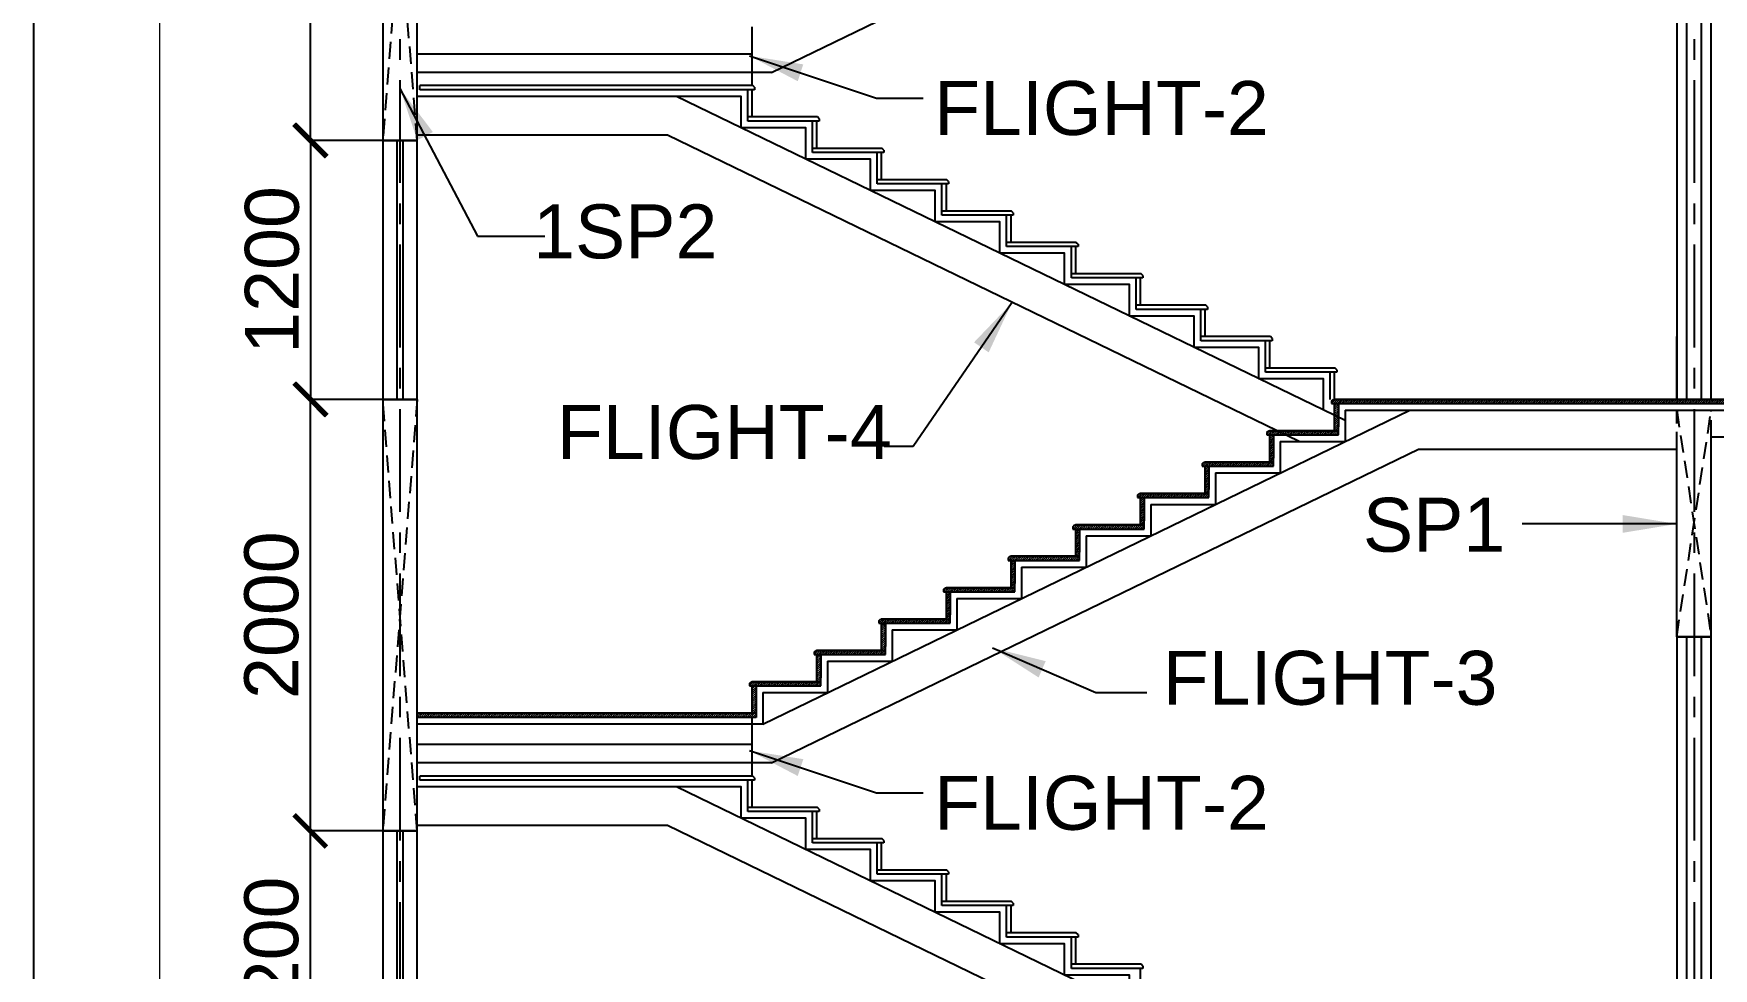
# Model space of a CAD drawing. Header units: inches. Extents: x 42351 to 118476, y -157843 to -108551.
# Drawn here: x 42351 to 50140, y -148734 to -144402 of the extents above; entities that cross this region are included whole.
import ezdxf
from ezdxf.enums import TextEntityAlignment as Align

# ---------------------------------------------------------------- set-up
doc = ezdxf.new("R2010")
doc.units = ezdxf.units.IN
doc.header["$MEASUREMENT"] = 0
for name, pattern in [('CENTER', [50.8, 31.75, -6.35, 6.35, -6.35]), ('DASHED2', [9.525, 6.35, -3.175]), ('HIDDEN2', [4.7625, 3.175, -1.5875])]:
    doc.linetypes.add(name, pattern=pattern)
for name, color, linetype in [('1', 8, 'Continuous'), ('2', 5, 'Continuous'), ('4', 4, 'Continuous'), ('AR-Column', 40, 'Continuous'), ('AR-Elevation-3', 15, 'Continuous'), ('AR-Hidden', 251, 'DASHED2'), ('AR-Staircase', 14, 'Continuous'), ('AR-Window', 9, 'Continuous'), ('ARROW', 5, 'Continuous'), ('DIM', 251, 'Continuous'), ('GRID', 8, 'CENTER'), ('STEP LINE', 6, 'Continuous')]:
    doc.layers.add(name, color=color, linetype=linetype)
for name, color, linetype, lineweight in [('HATCH', 252, 'Continuous', 9), ('JKEC COLHAT', 2, 'Continuous', 20), ('text', 4, 'Continuous', 30)]:
    doc.layers.add(name, color=color, linetype=linetype, lineweight=lineweight)
doc.styles.add('T200', font='sanss___.ttf', dxfattribs={"height": 250})
doc.styles.add('T300', font='sanss___.ttf', dxfattribs={"height": 350})
doc.dimstyles.new('T 200', dxfattribs={"dimtxt": 250, "dimasz": 150, "dimexe": 1, "dimexo": 0, "dimgap": 50, "dimtad": 1, "dimdec": 0, "dimdsep": 46, "dimtxsty": 'T200', "dimblk": 'ARCHTICK', "dimcen": 2.5, "dimdle": 1, "dimclrd": 5, "dimclre": 253, "dimclrt": 1, "dimadec": 0, "dimazin": 0, "dimtfac": 1, "dimtdec": 0, "dimtmove": 2, "dimatfit": 3, "dimfxl": 0, "dimarcsym": 0})

# ---------------------------------------------------------------- blocks, each defined once
blk = doc.blocks.new('_ARCHTICK')
at = {"color": 0, "linetype": 'ByBlock', "const_width": 0.15}
blk.add_lwpolyline([(-0.5, -0.5), (0.5, 0.5)], dxfattribs=at)
blk = doc.blocks.new('*D131')
at = {"layer": 'Defpoints', "color": 0}
for p in [(43969.8, -146097.1, 0), (43633.6, -148097.1), (43969.8, -148097.1, 0)]:
    blk.add_point(p, dxfattribs=at)
at = {"layer": 'DIM', "color": 253, "lineweight": -2}
for p, q in [((43969.8, -146097.1), (43632.6, -146097.1)), ((43969.8, -148097.1), (43632.6, -148097.1))]:
    blk.add_line(p, q, dxfattribs=at)
at = {"layer": 'DIM', "color": 5, "lineweight": -2}
blk.add_line((43633.6, -146096.1), (43633.6, -148098.1), dxfattribs=at)
at = {"layer": 'DIM', "color": 5, "lineweight": -2, "xscale": 150, "yscale": 150, "zscale": 150}
for p, rotation in [((43633.6, -146097.1), 90), ((43633.6, -148097.1), 270)]:
    blk.add_blockref('_ARCHTICK', p, dxfattribs=dict(at, rotation=rotation))
at = {"layer": 'DIM', "color": 1, "insert": (43454.8, -147097.1), "char_height": 250, "attachment_point": 5, "rotation": 90, "style": 'T200'}
blk.add_mtext('2000', dxfattribs=at)
blk = doc.blocks.new('*D132')
at = {"layer": 'Defpoints', "color": 0}
for p in [(43969.8, -142897.1, 0), (43633.6, -144897.1), (43969.8, -144897.1, 0)]:
    blk.add_point(p, dxfattribs=at)
at = {"layer": 'DIM', "color": 253, "lineweight": -2}
for p, q in [((43969.8, -142897.1), (43632.6, -142897.1)), ((43969.8, -144897.1), (43632.6, -144897.1))]:
    blk.add_line(p, q, dxfattribs=at)
at = {"layer": 'DIM', "color": 5, "lineweight": -2}
blk.add_line((43633.6, -142896.1), (43633.6, -144898.1), dxfattribs=at)
at = {"layer": 'DIM', "color": 5, "lineweight": -2, "xscale": 150, "yscale": 150, "zscale": 150}
for p, rotation in [((43633.6, -142897.1), 90), ((43633.6, -144897.1), 270)]:
    blk.add_blockref('_ARCHTICK', p, dxfattribs=dict(at, rotation=rotation))
at = {"layer": 'DIM', "color": 1, "insert": (43454.8, -143897.1), "char_height": 250, "attachment_point": 5, "rotation": 90, "style": 'T200'}
blk.add_mtext('2000', dxfattribs=at)
blk = doc.blocks.new('*D142')
at = {"layer": 'Defpoints', "color": 0}
for p in [(43969.8, -148097.1, 0), (43633.6, -149297.1), (43969.8, -149297.1, 0)]:
    blk.add_point(p, dxfattribs=at)
at = {"layer": 'DIM', "color": 253, "lineweight": -2}
for p, q in [((43969.8, -148097.1), (43632.6, -148097.1)), ((43969.8, -149297.1), (43632.6, -149297.1))]:
    blk.add_line(p, q, dxfattribs=at)
at = {"layer": 'DIM', "color": 5, "lineweight": -2}
blk.add_line((43633.6, -148096.1), (43633.6, -149298.1), dxfattribs=at)
at = {"layer": 'DIM', "color": 5, "lineweight": -2, "xscale": 150, "yscale": 150, "zscale": 150}
for p, rotation in [((43633.6, -148097.1), 90), ((43633.6, -149297.1), 270)]:
    blk.add_blockref('_ARCHTICK', p, dxfattribs=dict(at, rotation=rotation))
at = {"layer": 'DIM', "color": 1, "insert": (43454.8, -148697.1), "char_height": 250, "attachment_point": 5, "rotation": 90, "style": 'T200'}
blk.add_mtext('1200', dxfattribs=at)
blk = doc.blocks.new('*D143')
at = {"layer": 'Defpoints', "color": 0}
for p in [(43636.4, -144897.1), (43969.8, -144897.1, 0), (43969.8, -146097.1, 0)]:
    blk.add_point(p, dxfattribs=at)
at = {"layer": 'DIM', "color": 253, "lineweight": -2}
for p, q in [((43969.8, -144897.1), (43635.4, -144897.1)), ((43969.8, -146097.1), (43635.4, -146097.1))]:
    blk.add_line(p, q, dxfattribs=at)
at = {"layer": 'DIM', "color": 5, "lineweight": -2}
blk.add_line((43636.4, -146098.1), (43636.4, -144896.1), dxfattribs=at)
at = {"layer": 'DIM', "color": 5, "lineweight": -2, "xscale": 150, "yscale": 150, "zscale": 150}
for p, rotation in [((43636.4, -144897.1), 90), ((43636.4, -146097.1), 270)]:
    blk.add_blockref('_ARCHTICK', p, dxfattribs=dict(at, rotation=rotation))
at = {"layer": 'DIM', "color": 1, "insert": (43457.6, -145497.1), "char_height": 250, "attachment_point": 5, "rotation": 90, "style": 'T200'}
blk.add_mtext('1200', dxfattribs=at)

msp = doc.modelspace()

# ---------------------------------------------------------------- hatches: boundary and pattern name
at = {"layer": 'HATCH'}
h = msp.add_hatch(dxfattribs=at)
h.set_pattern_fill('ANSI31', color=8, scale=50, angle=180, style=0)
h.set_pattern_definition([(45, (40761.357, -145910.4374), (-4.4194174, 4.4194174), [])])
h.paths.add_polyline_path([(48081.8, -146261.6), (48400.8, -146261.6), (48400.8, -146242.6), (48081.8, -146242.6)])
h.paths.add_polyline_path([(48381.8, -146242.6), (48400.8, -146242.6), (48400.8, -146223.6), (48400.8, -146097.1), (48400.8, -146097.1), (48381.8, -146097.1), (48381.8, -146242.6)])
h.paths.add_polyline_path([(48069.8, -146250.6), (48069.8, -146261.6), (48081.8, -146261.6), (48081.8, -146242.6), (48077.8, -146242.6)])
h = msp.add_hatch(dxfattribs=at)
h.set_pattern_fill('ANSI31', color=8, scale=50, angle=180, style=0)
h.set_pattern_definition([(45, (40761.357, -145910.4374), (-4.4194174, 4.4194174), [])])
h.paths.add_polyline_path([(48369.8, -146116.1), (48369.8, -146105.1), (48377.8, -146097.1), (48381.8, -146097.1), (48381.8, -146116.1)])
h = msp.add_hatch(dxfattribs=at)
h.set_pattern_fill('ANSI31', color=8, scale=50, angle=180, style=0)
h.set_pattern_definition([(45, (40761.3585, -145910.4374), (-4.4194174, 4.4194174), [])])
h.paths.add_polyline_path([(48400.9, -146116.1), (51037.3, -146116.1), (51037.3, -146097.1), (48400.9, -146097.1)])
h = msp.add_hatch(dxfattribs=at)
h.set_pattern_fill('ANSI31', color=8, scale=50, angle=180, style=0)
h.set_pattern_definition([(45, (40361.357, -146055.892), (-4.4194174, 4.4194174), [])])
h.paths.add_polyline_path([(47781.8, -146407), (48100.8, -146407), (48100.8, -146388), (47781.8, -146388)])
h.paths.add_polyline_path([(47769.8, -146396), (47769.8, -146407), (47781.8, -146407), (47781.8, -146388), (47777.8, -146388)])
h.paths.add_polyline_path([(48100.8, -146261.6), (48081.8, -146261.6), (48081.8, -146388), (48100.8, -146388), (48100.8, -146369)])
h = msp.add_hatch(dxfattribs=at)
h.set_pattern_fill('ANSI31', color=8, scale=50, angle=180, style=0)
h.set_pattern_definition([(45, (40061.357, -146201.3465), (-4.4194174, 4.4194174), [])])
h.paths.add_polyline_path([(47481.8, -146552.5), (47800.8, -146552.5), (47800.8, -146533.5), (47481.8, -146533.5)])
h.paths.add_polyline_path([(47469.8, -146541.5), (47469.8, -146552.5), (47481.8, -146552.5), (47481.8, -146533.5), (47477.8, -146533.5)])
h.paths.add_polyline_path([(47800.8, -146407), (47781.8, -146407), (47781.8, -146533.5), (47800.8, -146533.5), (47800.8, -146514.5)])
h = msp.add_hatch(dxfattribs=at)
h.set_pattern_fill('ANSI31', color=8, scale=50, angle=180, style=0)
h.set_pattern_definition([(45, (39761.357, -146346.801), (-4.4194174, 4.4194174), [])])
h.paths.add_polyline_path([(47181.8, -146698), (47500.8, -146698), (47500.8, -146679), (47181.8, -146679)])
h.paths.add_polyline_path([(47169.8, -146687), (47169.8, -146698), (47181.8, -146698), (47181.8, -146679), (47177.8, -146679)])
h.paths.add_polyline_path([(47500.8, -146552.5), (47481.8, -146552.5), (47481.8, -146679), (47500.8, -146679), (47500.8, -146660)])
h = msp.add_hatch(dxfattribs=at)
h.set_pattern_fill('ANSI31', color=8, scale=50, angle=180, style=0)
h.set_pattern_definition([(45, (39461.357, -146492.2555), (-4.4194174, 4.4194174), [])])
h.paths.add_polyline_path([(46881.8, -146843.4), (47200.8, -146843.4), (47200.8, -146824.4), (46881.8, -146824.4)])
h.paths.add_polyline_path([(46869.8, -146832.4), (46869.8, -146843.4), (46881.8, -146843.4), (46881.8, -146824.4), (46877.8, -146824.4)])
h.paths.add_polyline_path([(47200.8, -146698), (47181.8, -146698), (47181.8, -146824.4), (47200.8, -146824.4), (47200.8, -146805.4)])
h = msp.add_hatch(dxfattribs=at)
h.set_pattern_fill('ANSI31', color=8, scale=50, angle=180, style=0)
h.set_pattern_definition([(45, (39161.357, -146637.71), (-4.4194174, 4.4194174), [])])
h.paths.add_polyline_path([(46581.8, -146988.9), (46900.8, -146988.9), (46900.8, -146969.9), (46581.8, -146969.9)])
h.paths.add_polyline_path([(46569.8, -146977.9), (46569.8, -146988.9), (46581.8, -146988.9), (46581.8, -146969.9), (46577.8, -146969.9)])
h.paths.add_polyline_path([(46900.8, -146843.4), (46881.8, -146843.4), (46881.8, -146969.9), (46900.8, -146969.9), (46900.8, -146950.9)])
h = msp.add_hatch(dxfattribs=at)
h.set_pattern_fill('ANSI31', color=8, scale=50, angle=180, style=0)
h.set_pattern_definition([(45, (38861.357, -146783.1646), (-4.4194174, 4.4194174), [])])
h.paths.add_polyline_path([(46281.8, -147134.3), (46600.8, -147134.3), (46600.8, -147115.3), (46281.8, -147115.3)])
h.paths.add_polyline_path([(46269.8, -147123.3), (46269.8, -147134.3), (46281.8, -147134.3), (46281.8, -147115.3), (46277.8, -147115.3)])
h.paths.add_polyline_path([(46600.8, -146988.9), (46581.8, -146988.9), (46581.8, -147115.3), (46600.8, -147115.3), (46600.8, -147096.3)])
h = msp.add_hatch(dxfattribs=at)
h.set_pattern_fill('ANSI31', color=8, scale=50, angle=180, style=0)
h.set_pattern_definition([(45, (38561.357, -146928.619), (-4.4194174, 4.4194174), [])])
h.paths.add_polyline_path([(45981.8, -147279.8), (46300.8, -147279.8), (46300.8, -147260.8), (45981.8, -147260.8)])
h.paths.add_polyline_path([(45969.8, -147268.8), (45969.8, -147279.8), (45981.8, -147279.8), (45981.8, -147260.8), (45977.8, -147260.8)])
h.paths.add_polyline_path([(46300.8, -147134.3), (46281.8, -147134.3), (46281.8, -147260.8), (46300.8, -147260.8), (46300.8, -147241.8)])
h = msp.add_hatch(dxfattribs=at)
h.set_pattern_fill('ANSI31', color=8, scale=50, angle=180, style=0)
h.set_pattern_definition([(45, (38261.357, -147074.074), (-4.4194174, 4.4194174), [])])
h.paths.add_polyline_path([(45681.8, -147425.2), (46000.8, -147425.2), (46000.8, -147406.2), (45681.8, -147406.2)])
h.paths.add_polyline_path([(45669.8, -147414.2), (45669.8, -147425.2), (45681.8, -147425.2), (45681.8, -147406.2), (45677.8, -147406.2)])
h.paths.add_polyline_path([(46000.8, -147279.8), (45981.8, -147279.8), (45981.8, -147406.2), (46000.8, -147406.2), (46000.8, -147387.2)])
h = msp.add_hatch(dxfattribs=at)
h.set_pattern_fill('ANSI31', color=8, scale=50, angle=180, style=0)
h.set_pattern_definition([(45, (38261.357, -147074.074), (-4.4194174, 4.4194174), [])])
h.paths.add_polyline_path([(45681.8, -147551.7), (45700.8, -147551.7), (45700.8, -147425.2), (45681.8, -147425.2)])
h = msp.add_hatch(dxfattribs=at)
h.set_pattern_fill('ANSI31', color=8, scale=50, angle=180, style=0)
h.set_pattern_definition([(45, (38261.357, -147074.074), (-4.4194174, 4.4194174), [])])
h.paths.add_polyline_path([(44129.8, -147551.7), (45700.8, -147551.7), (45700.8, -147570.7), (44129.8, -147570.7)])

# ---------------------------------------------------------------- linework, layer by layer
at = {"layer": '1', "linetype": 'HIDDEN2', "ltscale": 25}
for p, q in [((44129.8, -144897.1, 0), (43969.8, -142897.1, 0)), ((44129.8, -142897.1, 0), (43969.8, -144897.1, 0)), ((44129.8, -144581.7, 0), (44129.8, -144401.7, 0)), ((44129.8, -144872.6, 0), (44129.8, -144692.6, 0)), ((44129.8, -148097.1, 0), (43969.8, -146097.1, 0)), ((44129.8, -146097.1, 0), (43969.8, -148097.1, 0)), ((49969.8, -146327.1), (49969.8, -146147.1)), ((49969.8, -146147.1), (50129.8, -147197.1)), ((49969.8, -147197.1), (50129.8, -146147.1)), ((50129.8, -146272.1), (50129.8, -146147.1)), ((44129.8, -147781.7), (44129.8, -147601.7)), ((44129.8, -148072.6), (44129.8, -147892.6))]:
    msp.add_line(p, q, dxfattribs=at)
at = {"layer": '2', "ltscale": 0.002}
for p, q in [((45681.8, -144370.7), (45681.8, -144642.6)), ((45681.8, -144497.1), (44129.8, -144497.1, 0)), ((45681.8, -147570.7), (45681.8, -147842.6)), ((45681.8, -147697.1), (44129.8, -147697.1))]:
    msp.add_line(p, q, dxfattribs=at)
at = {"layer": '4'}
for p, q in [((45773.1, -144581.7), (48773.1, -143127.1)), ((45773.1, -144581.7), (44129.8, -144581.7, 0)), ((44129.8, -144692.6, 0), (44129.8, -144581.7, 0)), ((45331.8, -144692.6), (44129.8, -144692.6, 0)), ((48431.8, -146195.6), (45331.8, -144692.6)), ((45290.4, -144872.6, 0), (44129.8, -144872.6, 0)), ((44129.8, -144897.1, 0), (44129.8, -144872.6, 0)), ((48219.2, -146292.6), (45290.4, -144872.6)), ((45731.8, -147601.7), (48731.8, -146147.1)), ((48731.8, -146147.1), (51037.3, -146147.1)), ((45773.1, -147781.7), (48773.1, -146327.1)), ((48773.1, -146327.1), (49969.8, -146327.1)), ((49969.8, -147197.1), (49969.8, -146327.1)), ((50129.8, -147197.1, 0), (50129.8, -146271.3, 0)), ((50129.8, -146271.3), (51037.3, -146271.3)), ((49969.8, -147197.1), (50129.8, -147197.1)), ((49969.8, -147197.1), (50129.8, -147197.1, 0)), ((45731.8, -147601.7), (44129.8, -147601.7)), ((44129.8, -147892.6, 0), (44129.8, -147781.7, 0)), ((45773.1, -147781.7), (44129.8, -147781.7)), ((45331.8, -147892.6), (44129.8, -147892.6)), ((48331.8, -149347.1), (45331.8, -147892.6)), ((44129.8, -148097.1, 0), (44129.8, -148072.6, 0)), ((45290.4, -148072.6), (44129.8, -148072.6)), ((48019.5, -149395.8), (45290.4, -148072.6))]:
    msp.add_line(p, q, dxfattribs=at)
at = {"layer": '4', "elevation": 0}
for points in [[(43969.8, -144897.1), (44129.8, -144897.1), (44129.8, -142897.1), (43969.8, -142897.1)], [(43969.8, -148097.1), (44129.8, -148097.1), (44129.8, -146097.1), (43969.8, -146097.1)]]:
    msp.add_lwpolyline(points, close=True, dxfattribs=at)
at = {"layer": 'AR-Column'}
for p, q in [((43969.8, -144897.1, 0), (44129.8, -144897.1, 0)), ((44009.8, -144897.1, 0), (44129.8, -144897.1, 0)), ((43969.8, -148097.1, 0), (44129.8, -148097.1, 0)), ((44009.8, -148097.1, 0), (44129.8, -148097.1))]:
    msp.add_line(p, q, dxfattribs=at)
at = {"layer": 'AR-Elevation-3', "color": 8}
for p, q in [((44141.7, -144661.6, 0), (44141.7, -144642.6, 0)), ((45685.8, -144642.6), (44141.8, -144642.6, 0)), ((45681.8, -144661.6), (44141.8, -144661.6, 0)), ((45581.8, -144642.6), (45562.6, -144642.6)), ((45581.8, -144642.6), (45562.6, -144642.6)), ((45581.8, -144661.6), (45562.6, -144661.6)), ((45681.8, -144642.6), (45631.8, -144642.6)), ((45685.8, -144642.6), (45631.8, -144642.6)), ((45685.8, -144642.6), (45631.8, -144642.6)), ((45693.8, -144661.6), (45631.8, -144661.6)), ((45662.8, -144788), (45662.8, -144661.6)), ((45681.8, -144661.6), (45681.8, -144788)), ((45693.8, -144650.6), (45685.8, -144642.6)), ((45693.8, -144650.6), (45693.8, -144661.6)), ((45985.8, -144788), (45662.8, -144788)), ((45662.8, -144807), (45662.8, -144788)), ((45985.8, -144788), (45681.8, -144788)), ((45981.8, -144788), (45862.6, -144788)), ((45985.8, -144788), (45862.6, -144788)), ((45993.8, -144796), (45985.8, -144788)), ((45981.8, -144807), (45662.8, -144807)), ((45993.8, -144807), (45862.6, -144807)), ((45962.8, -144933.5), (45962.8, -144807)), ((45981.8, -144807), (45981.8, -144933.5)), ((45993.8, -144796), (45993.8, -144807)), ((46285.8, -144933.5), (45962.8, -144933.5)), ((45962.8, -144952.5), (45962.8, -144933.5)), ((46285.8, -144933.5), (45981.8, -144933.5)), ((46285.8, -144933.5), (46162.6, -144933.5)), ((46281.8, -144933.5), (46162.6, -144933.5)), ((46293.8, -144941.5), (46285.8, -144933.5)), ((46293.8, -144941.5), (46293.8, -144952.5)), ((46281.8, -144952.5), (45962.8, -144952.5)), ((46293.8, -144952.5), (46162.6, -144952.5)), ((46262.8, -145079), (46262.8, -144952.5)), ((46281.8, -144952.5), (46281.8, -145079)), ((46402.6, -145079), (46262.8, -145079)), ((46262.8, -145098), (46262.8, -145079)), ((46593.8, -145098), (46262.8, -145098)), ((46585.8, -145079), (46281.8, -145079)), ((46585.8, -145079), (46452.6, -145079)), ((46585.8, -145079), (46452.6, -145079)), ((46581.8, -145098), (46452.6, -145098)), ((46581.8, -145079), (46462.6, -145079)), ((46562.8, -145224.4), (46562.8, -145098)), ((46581.8, -145098), (46581.8, -145224.4)), ((46593.8, -145087), (46585.8, -145079)), ((46593.8, -145087), (46593.8, -145098)), ((46885.8, -145224.4), (46562.8, -145224.4)), ((46562.8, -145243.4), (46562.8, -145224.4)), ((46881.8, -145243.4), (46562.8, -145243.4)), ((46885.8, -145224.4), (46581.8, -145224.4)), ((46881.8, -145224.4), (46762.6, -145224.4)), ((46885.8, -145224.4), (46762.6, -145224.4)), ((46893.8, -145243.4), (46762.6, -145243.4)), ((46862.8, -145369.9), (46862.8, -145243.4)), ((46881.8, -145243.4), (46881.8, -145369.9)), ((46893.8, -145232.4), (46885.8, -145224.4)), ((46893.8, -145232.4), (46893.8, -145243.4)), ((46862.8, -145388.9), (46862.8, -145369.9)), ((47185.8, -145369.9), (46862.8, -145369.9)), ((47181.8, -145388.9), (46862.8, -145388.9)), ((47185.8, -145369.9), (46881.8, -145369.9)), ((47181.8, -145369.9), (47062.6, -145369.9)), ((47185.8, -145369.9), (47062.6, -145369.9)), ((47193.8, -145388.9), (47062.6, -145388.9)), ((47162.8, -145515.3), (47162.8, -145388.9)), ((47181.8, -145388.9), (47181.8, -145515.3)), ((47193.8, -145377.9), (47185.8, -145369.9)), ((47193.8, -145377.9), (47193.8, -145388.9)), ((47485.8, -145515.3), (47162.8, -145515.3)), ((47162.8, -145534.3), (47162.8, -145515.3)), ((47481.8, -145534.3), (47162.8, -145534.3)), ((47485.8, -145515.3), (47181.8, -145515.3)), ((47481.8, -145515.3), (47362.6, -145515.3)), ((47485.8, -145515.3), (47362.6, -145515.3)), ((47493.8, -145534.3), (47362.6, -145534.3)), ((47462.8, -145660.8), (47462.8, -145534.3)), ((47481.8, -145534.3), (47481.8, -145660.8)), ((47493.8, -145523.3), (47485.8, -145515.3)), ((47493.8, -145523.3), (47493.8, -145534.3)), ((47785.8, -145660.8), (47462.8, -145660.8)), ((47462.8, -145679.8), (47462.8, -145660.8)), ((47781.8, -145679.8), (47462.8, -145679.8)), ((47785.8, -145660.8), (47481.8, -145660.8)), ((47781.8, -145660.8), (47662.6, -145660.8)), ((47785.8, -145660.8), (47662.6, -145660.8)), ((47793.8, -145679.8), (47662.6, -145679.8)), ((47762.8, -145806.2), (47762.8, -145679.8)), ((47781.8, -145679.8), (47781.8, -145806.2)), ((47793.8, -145668.8), (47785.8, -145660.8)), ((47793.8, -145668.8), (47793.8, -145679.8)), ((48085.8, -145806.2), (47762.8, -145806.2)), ((47762.8, -145825.2), (47762.8, -145806.2)), ((48081.8, -145825.2), (47762.8, -145825.2)), ((48085.8, -145806.2), (47781.8, -145806.2)), ((48085.8, -145806.2), (47962.6, -145806.2)), ((48081.8, -145806.2), (47962.6, -145806.2)), ((48093.8, -145825.2), (47962.6, -145825.2)), ((48062.8, -145951.7), (48062.8, -145825.2)), ((48081.8, -145825.2), (48081.8, -145951.7)), ((48093.8, -145814.2), (48085.8, -145806.2)), ((48093.8, -145814.2), (48093.8, -145825.2)), ((49969.8, -146097.1, 0), (49969.8, -145806.2, 0)), ((48385.8, -145951.7), (48062.8, -145951.7)), ((48062.8, -145970.7), (48062.8, -145951.7)), ((48240.7, -145951.7), (48081.8, -145951.7)), ((48252.8, -145951.7), (48252.8, -145951.7)), ((48252.8, -145951.7), (48252.8, -145951.7)), ((48381.8, -145951.7), (48285.4, -145951.7)), ((48385.8, -145951.7), (48285.4, -145951.7)), ((48385.8, -145951.7), (48285.4, -145951.7)), ((48393.8, -145959.7), (48385.8, -145951.7)), ((48393.8, -145970.7), (48062.8, -145970.7)), ((48362.8, -146097.1), (48362.8, -145970.7)), ((48381.8, -145970.7), (48381.8, -146097.1)), ((48393.8, -145959.7), (48393.8, -145970.7)), ((45681.8, -147570.7), (44141.8, -147570.7)), ((45685.8, -147842.6), (44141.8, -147842.6)), ((44141.8, -147861.6), (44141.8, -147842.6)), ((45693.8, -147861.6), (44141.8, -147861.6)), ((45662.8, -147988), (45662.8, -147861.6)), ((45681.8, -147861.6), (45681.8, -147988)), ((45693.8, -147850.6), (45685.8, -147842.6)), ((45693.8, -147850.6), (45693.8, -147861.6)), ((45985.8, -147988), (45662.8, -147988)), ((45662.8, -148007), (45662.8, -147988)), ((45981.8, -148007), (45662.8, -148007)), ((45985.8, -147988), (45681.8, -147988)), ((45985.8, -147988), (45862.6, -147988)), ((45981.8, -147988), (45862.6, -147988)), ((45993.8, -148007), (45862.6, -148007)), ((45962.8, -148133.5), (45962.8, -148007)), ((45981.8, -148007), (45981.8, -148133.5)), ((45993.8, -147996), (45985.8, -147988)), ((45993.8, -147996), (45993.8, -148007)), ((46285.8, -148133.5), (45962.8, -148133.5)), ((45962.8, -148152.5), (45962.8, -148133.5)), ((46285.8, -148133.5), (45981.8, -148133.5)), ((46281.8, -148133.5), (46162.6, -148133.5)), ((46285.8, -148133.5), (46162.6, -148133.5)), ((46293.8, -148141.5), (46285.8, -148133.5)), ((46281.8, -148152.5), (45962.8, -148152.5)), ((46293.8, -148152.5), (46162.6, -148152.5)), ((46262.8, -148279), (46262.8, -148152.5)), ((46281.8, -148152.5), (46281.8, -148279)), ((46293.8, -148141.5), (46293.8, -148152.5)), ((46402.6, -148279), (46262.8, -148279)), ((46262.8, -148298), (46262.8, -148279)), ((46585.8, -148279), (46281.8, -148279)), ((46585.8, -148279), (46452.6, -148279)), ((46585.8, -148279), (46462.6, -148279)), ((46581.8, -148279), (46462.6, -148279)), ((46593.8, -148287), (46585.8, -148279)), ((46593.8, -148287), (46593.8, -148298)), ((46581.8, -148298), (46262.8, -148298)), ((46593.8, -148298), (46462.6, -148298)), ((46562.8, -148424.4), (46562.8, -148298)), ((46581.8, -148298), (46581.8, -148424.4)), ((46562.8, -148443.4), (46562.8, -148424.4)), ((46885.8, -148424.4), (46562.8, -148424.4)), ((46881.8, -148443.4), (46562.8, -148443.4)), ((46885.8, -148424.4), (46581.8, -148424.4)), ((46881.8, -148424.4), (46762.6, -148424.4)), ((46885.8, -148424.4), (46762.6, -148424.4)), ((46893.8, -148443.4), (46762.6, -148443.4)), ((46862.8, -148569.9), (46862.8, -148443.4)), ((46881.8, -148443.4), (46881.8, -148569.9)), ((46893.8, -148432.4), (46885.8, -148424.4)), ((46893.8, -148432.4), (46893.8, -148443.4)), ((47185.8, -148569.9), (46862.8, -148569.9)), ((46862.8, -148588.9), (46862.8, -148569.9)), ((47181.8, -148588.9), (46862.8, -148588.9)), ((47185.8, -148569.9), (46881.8, -148569.9)), ((47181.8, -148569.9), (47062.6, -148569.9)), ((47185.8, -148569.9), (47062.6, -148569.9)), ((47193.8, -148588.9), (47062.6, -148588.9)), ((47162.8, -148715.3), (47162.8, -148588.9)), ((47181.8, -148588.9), (47181.8, -148715.3)), ((47193.8, -148577.9), (47185.8, -148569.9)), ((47193.8, -148577.9), (47193.8, -148588.9)), ((47485.8, -148715.3), (47162.8, -148715.3)), ((47162.8, -148734.3), (47162.8, -148715.3)), ((47493.8, -148734.3), (47162.8, -148734.3)), ((47302.6, -148715.3), (47181.8, -148715.3)), ((47485.8, -148715.3), (47352.6, -148715.3)), ((47481.8, -148734.3), (47352.6, -148734.3)), ((47481.8, -148715.3), (47362.6, -148715.3)), ((47485.8, -148715.3), (47362.6, -148715.3)), ((47481.8, -148734.3), (47481.8, -148860.8)), ((47493.8, -148723.3), (47485.8, -148715.3)), ((47493.8, -148723.3), (47493.8, -148734.3))]:
    msp.add_line(p, q, dxfattribs=at)
at = {"layer": 'AR-Hidden', "ltscale": 0.002}
for p, q in [((45581.8, -144642.6), (44160.8, -144642.6, 0)), ((45581.8, -147842.6), (44160.8, -147842.6))]:
    msp.add_line(p, q, dxfattribs=at)
at = {"layer": 'AR-Staircase', "color": 8}
for p, q in [((48369.8, -146105.1), (48377.8, -146097.1)), ((48369.8, -146105.1), (48369.8, -146116.1)), ((48377.8, -146097.1), (51037.3, -146097.1)), ((51037.3, -146097.1), (48381.8, -146097.1)), ((48369.8, -146116.1), (51037.3, -146116.1)), ((48381.8, -146116.1), (48381.8, -146242.6)), ((48400.8, -146116.1), (48400.8, -146223.6)), ((48069.8, -146250.6), (48077.8, -146242.6)), ((48069.8, -146250.6), (48069.8, -146261.6)), ((48069.8, -146261.6), (48400.8, -146261.6)), ((48077.8, -146242.6), (48400.8, -146242.6)), ((48381.8, -146242.6), (48081.8, -146242.6)), ((48081.8, -146261.6), (48081.8, -146388)), ((48100.8, -146261.6), (48100.8, -146369)), ((48400.8, -146242.6), (48391.8, -146242.6)), ((48400.8, -146242.6), (48400.8, -146223.6)), ((48400.8, -146261.6), (48400.8, -146242.6)), ((48400.8, -146261.6), (48400.8, -146242.6)), ((47769.8, -146396), (47777.8, -146388)), ((47769.8, -146396), (47769.8, -146407)), ((47769.8, -146407), (48100.8, -146407)), ((47777.8, -146388), (48100.8, -146388)), ((48081.8, -146388), (47781.8, -146388)), ((47781.8, -146407), (47781.8, -146533.5)), ((47800.8, -146407), (47800.8, -146514.5)), ((48100.8, -146388), (48091.8, -146388)), ((48100.8, -146388), (48100.8, -146369)), ((48100.8, -146407), (48100.8, -146388)), ((48100.8, -146407), (48100.8, -146388)), ((47469.8, -146541.5), (47477.8, -146533.5)), ((47469.8, -146541.5), (47469.8, -146552.5)), ((47469.8, -146552.5), (47800.8, -146552.5)), ((47477.8, -146533.5), (47800.8, -146533.5)), ((47781.8, -146533.5), (47481.8, -146533.5)), ((47481.8, -146552.5), (47481.8, -146679)), ((47500.8, -146552.5), (47500.8, -146660)), ((47800.8, -146533.5), (47791.8, -146533.5)), ((47800.8, -146533.5), (47800.8, -146514.5)), ((47800.8, -146552.5), (47800.8, -146533.5)), ((47800.8, -146552.5), (47800.8, -146533.5)), ((47169.8, -146687), (47177.8, -146679)), ((47169.8, -146687), (47169.8, -146698)), ((47169.8, -146698), (47500.8, -146698)), ((47177.8, -146679), (47500.8, -146679)), ((47481.8, -146679), (47181.8, -146679)), ((47181.8, -146698), (47181.8, -146824.4)), ((47200.8, -146698), (47200.8, -146805.4)), ((47500.8, -146679), (47491.8, -146679)), ((47500.8, -146679), (47500.8, -146660)), ((47500.8, -146698), (47500.8, -146679)), ((47500.8, -146698), (47500.8, -146679)), ((47200.8, -146824.4), (47200.8, -146805.4)), ((46869.8, -146832.4), (46877.8, -146824.4)), ((46869.8, -146832.4), (46869.8, -146843.4)), ((46869.8, -146843.4), (47200.8, -146843.4)), ((46877.8, -146824.4), (47200.8, -146824.4)), ((47181.8, -146824.4), (46881.8, -146824.4)), ((46881.8, -146843.4), (46881.8, -146969.9)), ((46900.8, -146843.4), (46900.8, -146950.9)), ((47200.8, -146824.4), (47191.8, -146824.4)), ((47200.8, -146843.4), (47200.8, -146824.4)), ((47200.8, -146843.4), (47200.8, -146824.4)), ((46900.8, -146969.9), (46900.8, -146950.9)), ((46569.8, -146977.9), (46577.8, -146969.9)), ((46569.8, -146977.9), (46569.8, -146988.9)), ((46569.8, -146988.9), (46900.8, -146988.9)), ((46577.8, -146969.9), (46900.8, -146969.9)), ((46881.8, -146969.9), (46581.8, -146969.9)), ((46581.8, -146988.9), (46581.8, -147115.3)), ((46600.8, -146988.9), (46600.8, -147096.3)), ((46900.8, -146969.9), (46891.8, -146969.9)), ((46900.8, -146988.9), (46900.8, -146969.9)), ((46900.8, -146988.9), (46900.8, -146969.9)), ((46269.8, -147123.3), (46277.8, -147115.3)), ((46269.8, -147123.3), (46269.8, -147134.3)), ((46277.8, -147115.3), (46600.8, -147115.3)), ((46581.8, -147115.3), (46281.8, -147115.3)), ((46600.8, -147115.3), (46591.8, -147115.3)), ((46600.8, -147115.3), (46600.8, -147096.3)), ((46600.8, -147134.3), (46600.8, -147115.3)), ((46600.8, -147134.3), (46600.8, -147115.3)), ((46269.8, -147134.3), (46600.8, -147134.3)), ((46281.8, -147134.3), (46281.8, -147260.8)), ((46300.8, -147134.3), (46300.8, -147241.8)), ((45969.8, -147268.8), (45977.8, -147260.8)), ((45969.8, -147268.8), (45969.8, -147279.8)), ((45969.8, -147279.8), (46300.8, -147279.8)), ((45977.8, -147260.8), (46300.8, -147260.8)), ((46281.8, -147260.8), (45981.8, -147260.8)), ((45981.8, -147279.8), (45981.8, -147406.2)), ((46000.8, -147279.8), (46000.8, -147387.2)), ((46300.8, -147260.8), (46291.8, -147260.8)), ((46300.8, -147260.8), (46300.8, -147241.8)), ((46300.8, -147279.8), (46300.8, -147260.8)), ((46300.8, -147279.8), (46300.8, -147260.8)), ((45669.8, -147414.2), (45677.8, -147406.2)), ((45669.8, -147414.2), (45669.8, -147425.2)), ((45669.8, -147425.2), (46000.8, -147425.2)), ((45677.8, -147406.2), (46000.8, -147406.2)), ((45981.8, -147406.2), (45681.8, -147406.2)), ((45681.8, -147425.2), (45681.8, -147551.7)), ((45700.8, -147425.2), (45700.8, -147570.7)), ((46000.8, -147406.2), (45991.8, -147406.2)), ((46000.8, -147406.2), (46000.8, -147387.2)), ((46000.8, -147425.2), (46000.8, -147406.2)), ((46000.8, -147425.2), (46000.8, -147406.2)), ((45700.8, -147551.7), (44129.8, -147551.7)), ((45700.8, -147570.7), (44129.8, -147570.7))]:
    msp.add_line(p, q, dxfattribs=at)
at = {"layer": 'AR-Window', "color": 5}
for p, q in [((43969.8, -144897.1, 0), (43969.8, -145197.1, 0)), ((43969.8, -148097.1, 0), (43969.8, -148397.1, 0))]:
    msp.add_line(p, q, dxfattribs=at)
at = {"layer": 'AR-Window', "color": 5, "ltscale": 0.5, "elevation": 0}
for points in [[(49969.8, -146097.1), (50129.8, -146097.1), (50129.8, -143997.1), (49969.8, -143997.1)], [(50017, -143997.1), (50082.6, -143997.1), (50082.6, -146097.1), (50017, -146097.1)], [(43969.8, -146097.1), (44129.8, -146097.1), (44129.8, -144897.1), (43969.8, -144897.1)], [(44037.2, -144897.1), (44062.8, -144897.1), (44062.8, -146097.1), (44037.2, -146097.1)], [(43969.8, -149297.1), (44129.8, -149297.1), (44129.8, -148097.1), (43969.8, -148097.1)], [(44037.2, -148097.1), (44062.8, -148097.1), (44062.8, -149297.1), (44037.2, -149297.1)]]:
    msp.add_lwpolyline(points, close=True, dxfattribs=at)
at = {"layer": 'AR-Window', "color": 5, "ltscale": 0.5}
for points in [[(49969.8, -149297.1), (50129.8, -149297.1), (50129.8, -147197.1), (49969.8, -147197.1)], [(50017, -147197.1), (50082.6, -147197.1), (50082.6, -149297.1), (50017, -149297.1)]]:
    msp.add_lwpolyline(points, close=True, dxfattribs=at)
at = {"layer": 'Defpoints', "ltscale": 0.2}
msp.add_lwpolyline([(42351.3, -157843.2), (113517.9, -157843.2), (113517.9, -108551.5), (42351.3, -108551.5)], close=True, dxfattribs=at)
at = {"layer": 'GRID', "ltscale": 15}
for p, q in [((44049.8, -110327.8), (44049.8, -152497.1)), ((50049.8, -110327.8), (50049.8, -152497.1))]:
    msp.add_line(p, q, dxfattribs=at)
at = {"layer": 'JKEC COLHAT', "ltscale": 0.2}
msp.add_lwpolyline([(42934.6, -157259.8), (112934.6, -157259.8), (112934.6, -109134.8), (42934.6, -109134.8)], close=True, dxfattribs=at)
at = {"layer": 'STEP LINE'}
for p, q in [((48431.8, -146147.1), (48431.8, -146292.6)), ((48431.8, -146147.1), (48731.8, -146147.1)), ((48131.8, -146292.6), (48131.8, -146438)), ((48131.8, -146292.6), (48431.8, -146292.6)), ((47831.8, -146438), (47831.8, -146583.5)), ((47831.8, -146438), (48131.8, -146438)), ((47531.8, -146583.5), (47531.8, -146729)), ((47531.8, -146583.5), (47831.8, -146583.5)), ((47231.8, -146729), (47531.8, -146729)), ((47231.8, -146729), (47231.8, -146874.4)), ((46931.8, -146874.4), (46931.8, -147019.9)), ((46931.8, -146874.4), (47231.8, -146874.4)), ((46631.8, -147019.9), (46931.8, -147019.9)), ((46631.8, -147019.9), (46631.8, -147165.3)), ((46331.8, -147165.3), (46331.8, -147310.8)), ((46331.8, -147165.3), (46631.8, -147165.3)), ((46031.8, -147310.8), (46031.8, -147456.2)), ((46031.8, -147310.8), (46331.8, -147310.8)), ((45731.8, -147456.2), (46031.8, -147456.2)), ((45731.8, -147456.2), (45731.8, -147601.7))]:
    msp.add_line(p, q, dxfattribs=at)
for points in [[(48331.8, -146147.1), (48331.8, -146001.7), (48031.8, -146001.7), (48031.8, -145856.2), (47731.8, -145856.2), (47731.8, -145710.8), (47431.8, -145710.8), (47431.8, -145565.3), (47131.8, -145565.3), (47131.8, -145419.9), (46831.8, -145419.9), (46831.8, -145274.4), (46531.8, -145274.4), (46531.8, -145129), (46231.8, -145129), (46231.8, -144983.5), (45931.8, -144983.5), (45931.8, -144838), (45631.8, -144838), (45631.8, -144692.6), (45331.8, -144692.6)], [(48331.8, -149347.1), (48331.8, -149201.7), (48031.8, -149201.7), (48031.8, -149056.2), (47731.8, -149056.2), (47731.8, -148910.8), (47431.8, -148910.8), (47431.8, -148765.3), (47131.8, -148765.3), (47131.8, -148619.9), (46831.8, -148619.9), (46831.8, -148474.4), (46531.8, -148474.4), (46531.8, -148329), (46231.8, -148329), (46231.8, -148183.5), (45931.8, -148183.5), (45931.8, -148038), (45631.8, -148038), (45631.8, -147892.6), (45331.8, -147892.6)]]:
    msp.add_lwpolyline(points, dxfattribs=at)

# ---------------------------------------------------------------- texts
at = {"layer": 'text', "color": 3, "style": 'T300'}
for s, rotation, p in [('FLIGHT-2', 359.99994, (48078.5, -144871.6)), ('FLIGHT-4', 0.00006, (46330, -146373.1)), ('FLIGHT-3', 359.99994, (49138.5, -147512.5)), ('FLIGHT-2', 359.99994, (48078.5, -148091.9))]:
    msp.add_text(s, height=250, rotation=rotation, dxfattribs=at).set_placement(p, align=Align.RIGHT)
at = {"layer": 'text', "style": 'T300'}
for s, p in [('1SP2', (45521.5, -145443.3)), ('SP1', (49174.6, -146803.1))]:
    msp.add_text(s, height=250, rotation=0.00006, dxfattribs=at).set_placement(p, align=Align.RIGHT)

# ---------------------------------------------------------------- dimensions: what is measured, and where the dimension line sits
at = {"layer": 'DIM', "color": 2}
for base, p1, p2, picture, middle in [((43633.6, -144897.1, 0), (43969.8, -142897.1, 0), (43969.8, -144897.1, 0), '*D132', (43454.8, -143897.1, 0)), ((43636.4, -144897.1), (43969.8, -146097.1, 0), (43969.8, -144897.1, 0), '*D143', (43457.6, -145497.1)), ((43633.6, -148097.1), (43969.8, -146097.1, 0), (43969.8, -148097.1, 0), '*D131', (43454.8, -147097.1)), ((43633.6, -149297.1), (43969.8, -148097.1, 0), (43969.8, -149297.1, 0), '*D142', (43454.8, -148697.1))]:
    dim = msp.add_linear_dim(base=base, p1=p1, p2=p2, angle=90, dimstyle='T 200', override={"dimrnd": 5, "dimarcsym": 2}, dxfattribs=at)
    dim.commit()
    dim.dimension.update_dxf_attribs({"geometry": picture, "text_midpoint": middle})

# ---------------------------------------------------------------- leaders
at = {"layer": 'ARROW'}
for points in [[(45669.8, -144504.6), (46259.4, -144700.3), (46475.4, -144700.3)], [(44049.8, -144655.8), (44410, -145340), (44722.2, -145340)], [(46887, -145649.6), (46430, -146316.1), (46294.4, -146316.1)], [(49969.8, -146674.3), (49253.8, -146674.3)], [(46797.9, -147248.9), (47275.6, -147455.6), (47513.1, -147455.6)], [(45669.8, -147724.8), (46259.4, -147920.5), (46475.4, -147920.5)]]:
    msp.add_leader(points, dimstyle='T 200', override={"dimasz": 250, "dimtad": 0, "dimrnd": 5, "dimfxl": 5000, "dimarcsym": 2}, dxfattribs=at)

doc.saveas('drawing.dxf')
